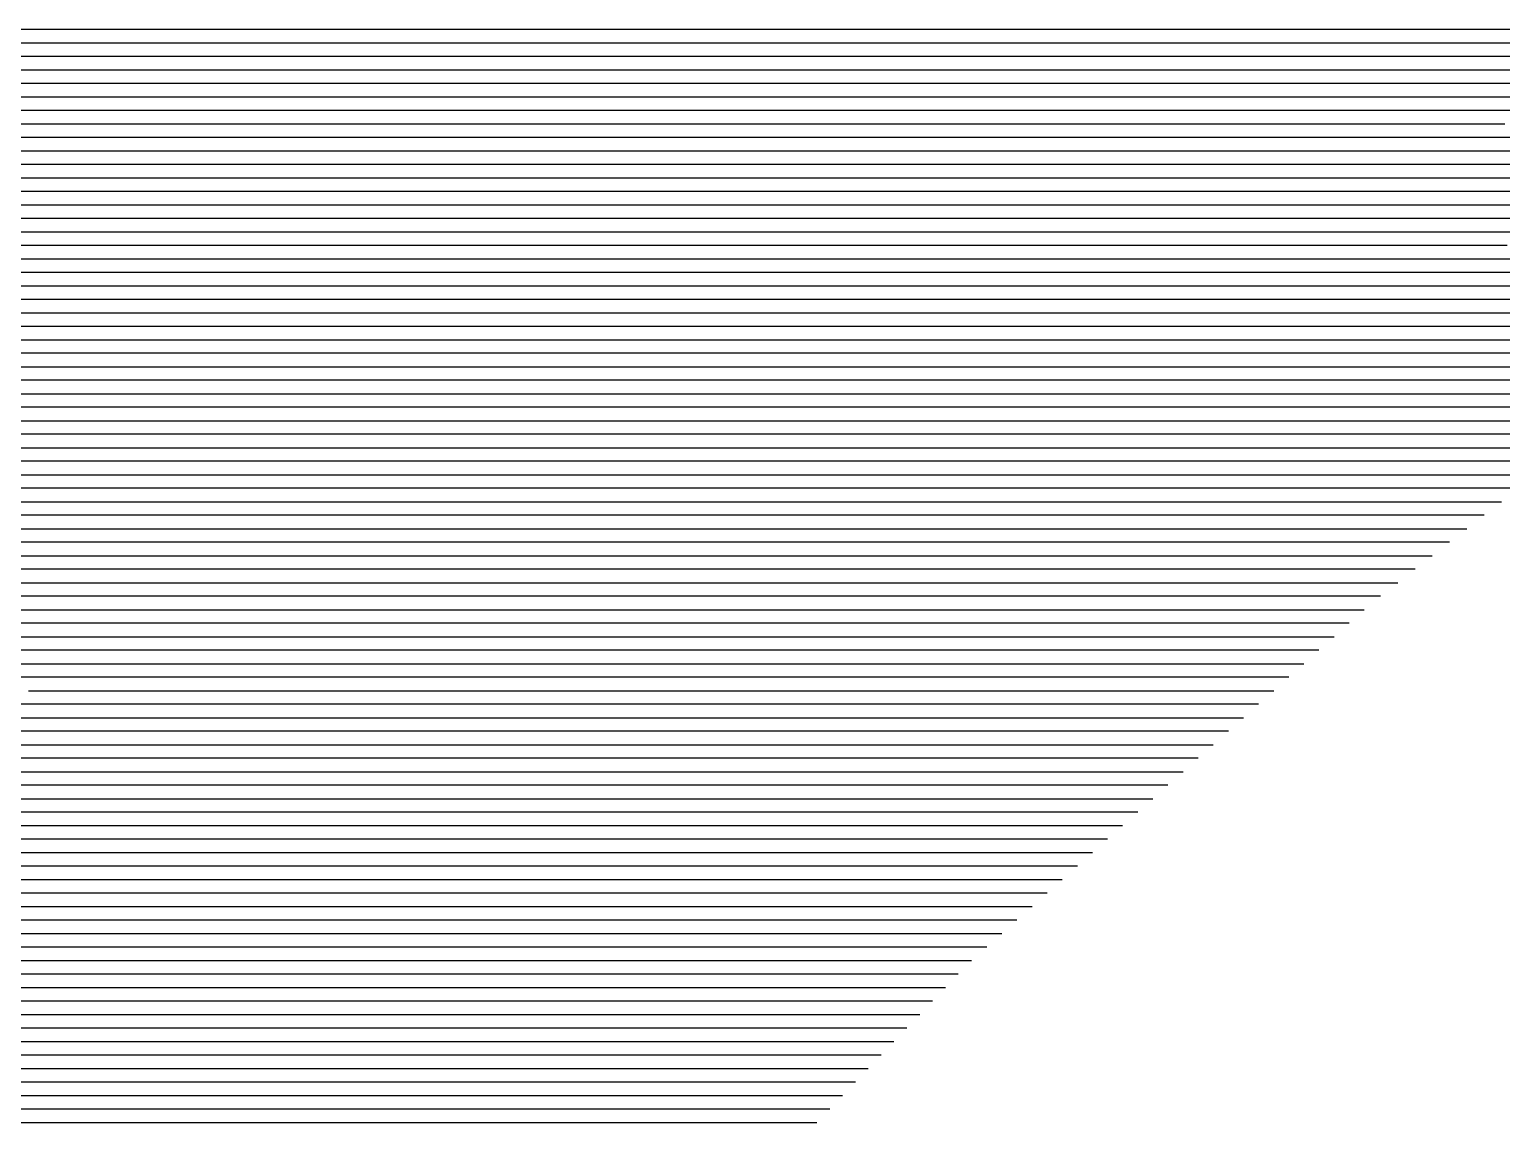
# Model space of a CAD drawing. Header units: metres. Extents: x -6.9 to 6.9, y -7 to 7.
# Drawn here: x -4.05 to -2.959, y 3.5 to 4.31 of the extents above; entities that cross this region are included whole.
import ezdxf

# ---------------------------------------------------------------- set-up
doc = ezdxf.new("R2010")
doc.units = ezdxf.units.M

msp = doc.modelspace()

# ---------------------------------------------------------------- linework, layer by layer
for p, q in [((-3.868715, 4.309597, -0.98998), (-4.23428, 4.309597, -1.047946)), ((-3.530095, 4.309597, -0.935047), (-3.868715, 4.309597, -0.98998)), ((-3.334811, 4.309597, -0.903892), (-3.530095, 4.309597, -0.935047)), ((-3.091391, 4.309597, -0.864089), (-3.334811, 4.309597, -0.903892)), ((-2.9903, 4.309597, -0.847875), (-3.091391, 4.309597, -0.864089)), ((-2.739165, 4.309597, -0.806532), (-2.9903, 4.309597, -0.847875)), ((-4.221562, 4.299597, -1.045485), (-3.861278, 4.299597, -0.988357)), ((-3.861278, 4.299597, -0.988357), (-3.518923, 4.299597, -0.932818)), ((-3.518923, 4.299597, -0.932818), (-3.328233, 4.299597, -0.902396)), ((-3.328233, 4.299597, -0.902396), (-3.082846, 4.299597, -0.862271)), ((-3.082846, 4.299597, -0.862271), (-2.985473, 4.299597, -0.846654)), ((-2.985473, 4.299597, -0.846654), (-2.732706, 4.299597, -0.805042)), ((-3.853841, 4.289597, -0.986733), (-4.208843, 4.289597, -1.043024)), ((-3.50775, 4.289597, -0.930589), (-3.853841, 4.289597, -0.986733)), ((-3.321655, 4.289597, -0.9009), (-3.50775, 4.289597, -0.930589)), ((-3.074301, 4.289597, -0.860454), (-3.321655, 4.289597, -0.9009)), ((-2.980647, 4.289597, -0.845432), (-3.074301, 4.289597, -0.860454)), ((-2.726247, 4.289597, -0.803552), (-2.980647, 4.289597, -0.845432)), ((-4.196124, 4.279597, -1.040564), (-3.846404, 4.279597, -0.98511)), ((-3.846404, 4.279597, -0.98511), (-3.496578, 4.279597, -0.92836)), ((-3.496578, 4.279597, -0.92836), (-3.315076, 4.279597, -0.899404)), ((-3.315076, 4.279597, -0.899404), (-3.065756, 4.279597, -0.858636)), ((-3.065756, 4.279597, -0.858636), (-2.97582, 4.279597, -0.844211)), ((-2.97582, 4.279597, -0.844211), (-2.719787, 4.279597, -0.802062)), ((-3.838967, 4.269597, -0.983487), (-4.183406, 4.269597, -1.038103)), ((-3.485406, 4.269597, -0.926131), (-3.838967, 4.269597, -0.983487)), ((-3.308498, 4.269597, -0.897908), (-3.485406, 4.269597, -0.926131)), ((-3.057212, 4.269597, -0.856818), (-3.308498, 4.269597, -0.897908)), ((-2.970994, 4.269597, -0.84299), (-3.057212, 4.269597, -0.856818)), ((-2.713328, 4.269597, -0.800572), (-2.970994, 4.269597, -0.84299)), ((-4.170687, 4.259597, -1.035643), (-3.83153, 4.259597, -0.981864)), ((-3.83153, 4.259597, -0.981864), (-3.474234, 4.259597, -0.923902)), ((-3.474234, 4.259597, -0.923902), (-3.30192, 4.259597, -0.896411)), ((-3.30192, 4.259597, -0.896411), (-3.048667, 4.259597, -0.855001)), ((-3.048667, 4.259597, -0.855001), (-2.966167, 4.259597, -0.841768)), ((-2.966167, 4.259597, -0.841768), (-2.706868, 4.259597, -0.799081)), ((-3.824093, 4.249597, -0.980241), (-4.157968, 4.249597, -1.033182)), ((-3.463062, 4.249597, -0.921673), (-3.824093, 4.249597, -0.980241)), ((-3.295341, 4.249597, -0.894915), (-3.463062, 4.249597, -0.921673)), ((-3.040122, 4.249597, -0.853183), (-3.295341, 4.249597, -0.894915)), ((-2.961341, 4.249597, -0.840547), (-3.040122, 4.249597, -0.853183)), ((-2.700409, 4.249597, -0.797591), (-2.961341, 4.249597, -0.840547)), ((-4.14525, 4.239597, -1.030722), (-3.816656, 4.239597, -0.978618)), ((-3.816656, 4.239597, -0.978618), (-3.45189, 4.239597, -0.919444)), ((-3.45189, 4.239597, -0.919444), (-3.288763, 4.239597, -0.893419)), ((-3.288763, 4.239597, -0.893419), (-3.031577, 4.239597, -0.851365)), ((-3.031577, 4.239597, -0.851365), (-2.956515, 4.239597, -0.839326)), ((-3.809219, 4.229597, -0.976995), (-4.132531, 4.229597, -1.028261)), ((-3.440718, 4.229597, -0.917215), (-3.809219, 4.229597, -0.976995)), ((-3.282185, 4.229597, -0.891923), (-3.440718, 4.229597, -0.917215)), ((-3.023033, 4.229597, -0.849547), (-3.282185, 4.229597, -0.891923)), ((-2.951688, 4.229597, -0.838104), (-3.023033, 4.229597, -0.849547)), ((-4.119813, 4.219597, -1.0258), (-3.801783, 4.219597, -0.975372)), ((-3.801783, 4.219597, -0.975372), (-3.429545, 4.219597, -0.914986)), ((-3.429545, 4.219597, -0.914986), (-3.275606, 4.219597, -0.890427)), ((-3.275606, 4.219597, -0.890427), (-3.014488, 4.219597, -0.84773)), ((-3.014488, 4.219597, -0.84773), (-2.946862, 4.219597, -0.836883)), ((-3.794346, 4.209597, -0.973749), (-4.107094, 4.209597, -1.02334)), ((-3.418373, 4.209597, -0.912757), (-3.794346, 4.209597, -0.973749)), ((-3.269028, 4.209597, -0.888931), (-3.418373, 4.209597, -0.912757)), ((-3.005943, 4.209597, -0.845912), (-3.269028, 4.209597, -0.888931)), ((-2.942035, 4.209597, -0.835662), (-3.005943, 4.209597, -0.845912)), ((-4.094375, 4.199597, -1.020879), (-3.786909, 4.199597, -0.972126)), ((-3.779472, 4.189597, -0.970503), (-4.081657, 4.189597, -1.018419)), ((-3.786909, 4.199597, -0.972126), (-3.407201, 4.199597, -0.910528)), ((-3.396029, 4.189597, -0.908299), (-3.779472, 4.189597, -0.970503)), ((-3.407201, 4.199597, -0.910528), (-3.262449, 4.199597, -0.887434)), ((-3.255871, 4.189597, -0.885938), (-3.396029, 4.189597, -0.908299)), ((-3.262449, 4.199597, -0.887434), (-2.997398, 4.199597, -0.844094)), ((-2.988853, 4.189597, -0.842277), (-3.255871, 4.189597, -0.885938)), ((-2.997398, 4.199597, -0.844094), (-2.937209, 4.199597, -0.83444)), ((-2.932382, 4.189597, -0.833219), (-2.988853, 4.189597, -0.842277)), ((-4.068938, 4.179597, -1.015958), (-3.772035, 4.179597, -0.968879)), ((-3.772035, 4.179597, -0.968879), (-3.384857, 4.179597, -0.906069)), ((-3.384857, 4.179597, -0.906069), (-3.249293, 4.179597, -0.884442)), ((-3.249293, 4.179597, -0.884442), (-2.980309, 4.179597, -0.840459)), ((-2.980309, 4.179597, -0.840459), (-2.927556, 4.179597, -0.831998)), ((-3.764598, 4.169597, -0.967256), (-4.056219, 4.169597, -1.013497)), ((-3.373685, 4.169597, -0.90384), (-3.764598, 4.169597, -0.967256)), ((-3.242714, 4.169597, -0.882946), (-3.373685, 4.169597, -0.90384)), ((-2.971764, 4.169597, -0.838641), (-3.242714, 4.169597, -0.882946)), ((-2.922729, 4.169597, -0.830776), (-2.971764, 4.169597, -0.838641)), ((-4.337762, 4.159597, -1.058372), (-4.043501, 4.159597, -1.011037)), ((-4.043501, 4.159597, -1.011037), (-3.757161, 4.159597, -0.965633)), ((-3.757161, 4.159597, -0.965633), (-3.362512, 4.159597, -0.901611)), ((-3.362512, 4.159597, -0.901611), (-3.236136, 4.159597, -0.88145)), ((-3.236136, 4.159597, -0.88145), (-2.963219, 4.159597, -0.836823)), ((-2.963219, 4.159597, -0.836823), (-2.917903, 4.159597, -0.829555)), ((-4.030782, 4.149597, -1.008576), (-4.329317, 4.149597, -1.056599)), ((-3.749724, 4.149597, -0.96401), (-4.030782, 4.149597, -1.008576)), ((-3.35134, 4.149597, -0.899382), (-3.749724, 4.149597, -0.96401)), ((-3.229558, 4.149597, -0.879954), (-3.35134, 4.149597, -0.899382)), ((-2.954674, 4.149597, -0.835006), (-3.229558, 4.149597, -0.879954)), ((-4.320871, 4.139597, -1.054826), (-4.018063, 4.139597, -1.006116)), ((-4.018063, 4.139597, -1.006116), (-3.742288, 4.139597, -0.962387)), ((-3.742288, 4.139597, -0.962387), (-3.340168, 4.139597, -0.897153)), ((-3.340168, 4.139597, -0.897153), (-3.222979, 4.139597, -0.878457)), ((-3.222979, 4.139597, -0.878457), (-2.94613, 4.139597, -0.833188)), ((-4.005345, 4.129597, -1.003655), (-4.312426, 4.129597, -1.053053)), ((-3.734851, 4.129597, -0.960764), (-4.005345, 4.129597, -1.003655)), ((-3.328996, 4.129597, -0.894924), (-3.734851, 4.129597, -0.960764)), ((-3.216401, 4.129597, -0.876961), (-3.328996, 4.129597, -0.894924)), ((-2.937585, 4.129597, -0.83137), (-3.216401, 4.129597, -0.876961)), ((-4.303981, 4.119597, -1.05128), (-3.992626, 4.119597, -1.001194)), ((-3.992626, 4.119597, -1.001194), (-3.727414, 4.119597, -0.959141)), ((-3.727414, 4.119597, -0.959141), (-3.317824, 4.119597, -0.892695)), ((-3.317824, 4.119597, -0.892695), (-3.209823, 4.119597, -0.875465)), ((-3.209823, 4.119597, -0.875465), (-2.92904, 4.119597, -0.829553)), ((-3.979908, 4.109597, -0.998734), (-4.295536, 4.109597, -1.049506)), ((-3.719977, 4.109597, -0.957518), (-3.979908, 4.109597, -0.998734)), ((-3.306652, 4.109597, -0.890466), (-3.719977, 4.109597, -0.957518)), ((-3.203244, 4.109597, -0.873969), (-3.306652, 4.109597, -0.890466)), ((-2.920495, 4.109597, -0.827735), (-3.203244, 4.109597, -0.873969)), ((-4.28709, 4.099597, -1.047733), (-3.967189, 4.099597, -0.996273)), ((-3.967189, 4.099597, -0.996273), (-3.71254, 4.099597, -0.955895)), ((-3.71254, 4.099597, -0.955895), (-3.29548, 4.099597, -0.888237)), ((-3.29548, 4.099597, -0.888237), (-3.196666, 4.099597, -0.872473)), ((-3.196666, 4.099597, -0.872473), (-2.911951, 4.099597, -0.825917)), ((-3.95447, 4.089597, -0.993813), (-4.278645, 4.089597, -1.04596)), ((-3.705103, 4.089597, -0.954272), (-3.95447, 4.089597, -0.993813)), ((-3.284307, 4.089597, -0.886008), (-3.705103, 4.089597, -0.954272)), ((-3.190088, 4.089597, -0.870977), (-3.284307, 4.089597, -0.886008)), ((-2.903406, 4.089597, -0.8241), (-3.190088, 4.089597, -0.870977)), ((-4.2702, 4.079597, -1.044187), (-3.941752, 4.079597, -0.991352)), ((-3.929033, 4.069597, -0.988892), (-4.261755, 4.069597, -1.042414)), ((-3.941752, 4.079597, -0.991352), (-3.697666, 4.079597, -0.952649)), ((-3.690229, 4.069597, -0.951025), (-3.929033, 4.069597, -0.988892)), ((-3.697666, 4.079597, -0.952649), (-3.273135, 4.079597, -0.883779)), ((-3.261963, 4.069597, -0.88155), (-3.690229, 4.069597, -0.951025)), ((-3.273135, 4.079597, -0.883779), (-3.183509, 4.079597, -0.86948)), ((-3.176931, 4.069597, -0.867984), (-3.261963, 4.069597, -0.88155)), ((-3.183509, 4.079597, -0.86948), (-2.894861, 4.079597, -0.822282)), ((-2.886316, 4.069597, -0.820464), (-3.176931, 4.069597, -0.867984)), ((-4.253309, 4.059597, -1.040641), (-3.916314, 4.059597, -0.986431)), ((-3.916314, 4.059597, -0.986431), (-3.682792, 4.059597, -0.949402)), ((-3.682792, 4.059597, -0.949402), (-3.250791, 4.059597, -0.879321)), ((-3.250791, 4.059597, -0.879321), (-3.170353, 4.059597, -0.866488)), ((-3.170353, 4.059597, -0.866488), (-2.877771, 4.059597, -0.818646)), ((-3.903596, 4.049597, -0.98397), (-4.244864, 4.049597, -1.038867)), ((-3.675356, 4.049597, -0.947779), (-3.903596, 4.049597, -0.98397)), ((-3.239619, 4.049597, -0.877092), (-3.675356, 4.049597, -0.947779)), ((-3.163774, 4.049597, -0.864992), (-3.239619, 4.049597, -0.877092)), ((-2.869227, 4.049597, -0.816829), (-3.163774, 4.049597, -0.864992)), ((-4.236419, 4.039597, -1.037094), (-3.890877, 4.039597, -0.98151)), ((-3.890877, 4.039597, -0.98151), (-3.667919, 4.039597, -0.946156)), ((-3.667919, 4.039597, -0.946156), (-3.228447, 4.039597, -0.874863)), ((-3.228447, 4.039597, -0.874863), (-3.157196, 4.039597, -0.863496)), ((-3.157196, 4.039597, -0.863496), (-2.860682, 4.039597, -0.815011)), ((-3.878159, 4.029597, -0.979049), (-4.227974, 4.029597, -1.035321)), ((-3.660482, 4.029597, -0.944533), (-3.878159, 4.029597, -0.979049)), ((-3.217274, 4.029597, -0.872634), (-3.660482, 4.029597, -0.944533)), ((-3.150617, 4.029597, -0.862), (-3.217274, 4.029597, -0.872634)), ((-2.869481, 4.029597, -0.816029), (-3.150617, 4.029597, -0.862)), ((-4.219528, 4.019597, -1.033548), (-3.86544, 4.019597, -0.976589)), ((-3.86544, 4.019597, -0.976589), (-3.653045, 4.019597, -0.94291)), ((-3.653045, 4.019597, -0.94291), (-3.206102, 4.019597, -0.870405)), ((-3.206102, 4.019597, -0.870405), (-3.144039, 4.019597, -0.860504)), ((-3.144039, 4.019597, -0.860504), (-2.882278, 4.019597, -0.817701)), ((-3.852721, 4.009597, -0.974128), (-4.211083, 4.009597, -1.031775)), ((-3.645608, 4.009597, -0.941287), (-3.852721, 4.009597, -0.974128)), ((-3.19493, 4.009597, -0.868176), (-3.645608, 4.009597, -0.941287)), ((-3.137461, 4.009597, -0.859007), (-3.19493, 4.009597, -0.868176)), ((-2.895074, 4.009597, -0.819373), (-3.137461, 4.009597, -0.859007)), ((-4.202638, 3.999597, -1.030002), (-3.840003, 3.999597, -0.971667)), ((-3.840003, 3.999597, -0.971667), (-3.638171, 3.999597, -0.939664)), ((-3.638171, 3.999597, -0.939664), (-3.183758, 3.999597, -0.865947)), ((-3.183758, 3.999597, -0.865947), (-3.130882, 3.999597, -0.857511)), ((-3.130882, 3.999597, -0.857511), (-2.907871, 3.999597, -0.821045)), ((-3.827284, 3.989597, -0.969207), (-4.194193, 3.989597, -1.028228)), ((-3.630734, 3.989597, -0.938041), (-3.827284, 3.989597, -0.969207)), ((-3.172586, 3.989597, -0.863718), (-3.630734, 3.989597, -0.938041)), ((-3.124304, 3.989597, -0.856015), (-3.172586, 3.989597, -0.863718)), ((-2.920668, 3.989597, -0.822717), (-3.124304, 3.989597, -0.856015)), ((-4.185747, 3.979597, -1.026455), (-3.814565, 3.979597, -0.966746)), ((-3.814565, 3.979597, -0.966746), (-3.623297, 3.979597, -0.936418)), ((-3.623297, 3.979597, -0.936418), (-3.161414, 3.979597, -0.861489)), ((-3.161414, 3.979597, -0.861489), (-3.117726, 3.979597, -0.854519)), ((-3.117726, 3.979597, -0.854519), (-2.933465, 3.979597, -0.824389)), ((-3.801847, 3.969597, -0.964286), (-4.177302, 3.969597, -1.024682)), ((-3.61586, 3.969597, -0.934795), (-3.801847, 3.969597, -0.964286)), ((-3.150242, 3.969597, -0.85926), (-3.61586, 3.969597, -0.934795)), ((-3.111147, 3.969597, -0.853023), (-3.150242, 3.969597, -0.85926)), ((-2.946261, 3.969597, -0.826061), (-3.111147, 3.969597, -0.853023)), ((-4.168857, 3.959597, -1.022909), (-3.789128, 3.959597, -0.961825)), ((-3.77641, 3.949597, -0.959364), (-4.160412, 3.949597, -1.021136)), ((-3.789128, 3.959597, -0.961825), (-3.608424, 3.959597, -0.933172)), ((-3.600987, 3.949597, -0.931548), (-3.77641, 3.949597, -0.959364)), ((-3.608424, 3.959597, -0.933172), (-3.139069, 3.959597, -0.857031)), ((-3.127897, 3.949597, -0.854802), (-3.600987, 3.949597, -0.931548)), ((-3.139069, 3.959597, -0.857031), (-3.104569, 3.959597, -0.851527)), ((-3.097991, 3.949597, -0.85003), (-3.127897, 3.949597, -0.854802)), ((-3.104569, 3.959597, -0.851527), (-2.959058, 3.959597, -0.827733)), ((-2.971855, 3.949597, -0.829405), (-3.097991, 3.949597, -0.85003)), ((-4.151966, 3.939597, -1.019363), (-3.763691, 3.939597, -0.956904)), ((-3.763691, 3.939597, -0.956904), (-3.59355, 3.939597, -0.929925)), ((-3.59355, 3.939597, -0.929925), (-3.116725, 3.939597, -0.852573)), ((-3.116725, 3.939597, -0.852573), (-3.091412, 3.939597, -0.848534)), ((-3.091412, 3.939597, -0.848534), (-2.984652, 3.939597, -0.831077)), ((-3.750972, 3.929597, -0.954443), (-4.143521, 3.929597, -1.017589)), ((-3.586113, 3.929597, -0.928302), (-3.750972, 3.929597, -0.954443)), ((-3.105553, 3.929597, -0.850343), (-3.586113, 3.929597, -0.928302)), ((-3.084834, 3.929597, -0.847038), (-3.105553, 3.929597, -0.850343)), ((-2.997449, 3.929597, -0.832749), (-3.084834, 3.929597, -0.847038)), ((-4.135076, 3.919597, -1.015816), (-3.738254, 3.919597, -0.951983)), ((-3.738254, 3.919597, -0.951983), (-3.578676, 3.919597, -0.926679)), ((-3.578676, 3.919597, -0.926679), (-3.094381, 3.919597, -0.848114)), ((-3.094381, 3.919597, -0.848114), (-3.078256, 3.919597, -0.845542)), ((-3.078256, 3.919597, -0.845542), (-3.010245, 3.919597, -0.834421)), ((-3.725535, 3.909597, -0.949522), (-4.126631, 3.909597, -1.014043)), ((-3.571239, 3.909597, -0.925056), (-3.725535, 3.909597, -0.949522)), ((-3.083209, 3.909597, -0.845885), (-3.571239, 3.909597, -0.925056)), ((-3.071677, 3.909597, -0.844046), (-3.083209, 3.909597, -0.845885)), ((-3.023042, 3.909597, -0.836093), (-3.071677, 3.909597, -0.844046)), ((-4.118185, 3.899597, -1.01227), (-3.712816, 3.899597, -0.947062)), ((-3.712816, 3.899597, -0.947062), (-3.563802, 3.899597, -0.923433)), ((-3.563802, 3.899597, -0.923433), (-3.072036, 3.899597, -0.843656)), ((-3.072036, 3.899597, -0.843656), (-3.065099, 3.899597, -0.84255)), ((-3.065099, 3.899597, -0.84255), (-3.035839, 3.899597, -0.837765)), ((-3.700098, 3.889597, -0.944601), (-4.10974, 3.889597, -1.010497)), ((-3.556365, 3.889597, -0.92181), (-3.700098, 3.889597, -0.944601)), ((-3.060864, 3.889597, -0.841427), (-3.556365, 3.889597, -0.92181)), ((-3.058521, 3.889597, -0.841053), (-3.060864, 3.889597, -0.841427)), ((-3.048636, 3.889597, -0.839437), (-3.058521, 3.889597, -0.841053)), ((-4.101295, 3.879597, -1.008724), (-3.687379, 3.879597, -0.94214)), ((-3.687379, 3.879597, -0.94214), (-3.548928, 3.879597, -0.920187)), ((-3.548928, 3.879597, -0.920187), (-3.060646, 3.879597, -0.840975)), ((-3.674661, 3.869597, -0.93968), (-4.09285, 3.869597, -1.006951)), ((-3.541492, 3.869597, -0.918564), (-3.674661, 3.869597, -0.93968)), ((-3.071836, 3.869597, -0.842374), (-3.541492, 3.869597, -0.918564)), ((-4.084405, 3.859597, -1.005177), (-3.661942, 3.859597, -0.937219)), ((-3.661942, 3.859597, -0.937219), (-3.534055, 3.859597, -0.916941)), ((-3.534055, 3.859597, -0.916941), (-3.083027, 3.859597, -0.843773)), ((-3.649223, 3.849597, -0.934759), (-4.075959, 3.849597, -1.003404)), ((-3.526618, 3.849597, -0.915318), (-3.649223, 3.849597, -0.934759)), ((-3.094217, 3.849597, -0.845171), (-3.526618, 3.849597, -0.915318)), ((-4.067514, 3.839597, -1.001631), (-3.636505, 3.839597, -0.932298)), ((-3.623786, 3.829597, -0.929837), (-4.059069, 3.829597, -0.999858)), ((-3.636505, 3.839597, -0.932298), (-3.519181, 3.839597, -0.913694)), ((-3.511744, 3.829597, -0.912071), (-3.623786, 3.829597, -0.929837)), ((-3.519181, 3.839597, -0.913694), (-3.105408, 3.839597, -0.84657)), ((-3.116598, 3.829597, -0.847969), (-3.511744, 3.829597, -0.912071)), ((-4.050624, 3.819597, -0.998085), (-3.611067, 3.819597, -0.927377)), ((-3.611067, 3.819597, -0.927377), (-3.504307, 3.819597, -0.910448)), ((-3.504307, 3.819597, -0.910448), (-3.127789, 3.819597, -0.849368)), ((-4.042178, 3.809597, -0.996312), (-4.338501, 3.809597, -1.043044)), ((-3.598349, 3.809597, -0.924916), (-4.042178, 3.809597, -0.996312)), ((-3.49687, 3.809597, -0.908825), (-3.598349, 3.809597, -0.924916)), ((-3.13898, 3.809597, -0.850766), (-3.49687, 3.809597, -0.908825)), ((-4.323942, 3.799597, -1.040307), (-4.033733, 3.799597, -0.994538)), ((-4.033733, 3.799597, -0.994538), (-3.58563, 3.799597, -0.922456)), ((-3.58563, 3.799597, -0.922456), (-3.489433, 3.799597, -0.907202)), ((-3.489433, 3.799597, -0.907202), (-3.15017, 3.799597, -0.852165)), ((-4.025288, 3.789597, -0.992765), (-4.309383, 3.789597, -1.037569)), ((-3.572912, 3.789597, -0.919995), (-4.025288, 3.789597, -0.992765)), ((-3.481997, 3.789597, -0.905579), (-3.572912, 3.789597, -0.919995)), ((-3.161361, 3.789597, -0.853564), (-3.481997, 3.789597, -0.905579)), ((-4.294824, 3.779597, -1.034832), (-4.016843, 3.779597, -0.990992)), ((-4.016843, 3.779597, -0.990992), (-3.560193, 3.779597, -0.917534)), ((-3.560193, 3.779597, -0.917534), (-3.47456, 3.779597, -0.903956)), ((-3.47456, 3.779597, -0.903956), (-3.172551, 3.779597, -0.854963)), ((-4.008397, 3.769597, -0.989219), (-4.280265, 3.769597, -1.032095)), ((-3.547474, 3.769597, -0.915074), (-4.008397, 3.769597, -0.989219)), ((-3.467123, 3.769597, -0.902333), (-3.547474, 3.769597, -0.915074)), ((-3.183742, 3.769597, -0.856361), (-3.467123, 3.769597, -0.902333)), ((-4.265705, 3.759597, -1.029357), (-3.999952, 3.759597, -0.987446)), ((-3.999952, 3.759597, -0.987446), (-3.534756, 3.759597, -0.912613)), ((-3.534756, 3.759597, -0.912613), (-3.459686, 3.759597, -0.90071)), ((-3.459686, 3.759597, -0.90071), (-3.194932, 3.759597, -0.85776)), ((-3.991507, 3.749597, -0.985673), (-4.251146, 3.749597, -1.02662)), ((-3.522037, 3.749597, -0.910153), (-3.991507, 3.749597, -0.985673)), ((-3.452249, 3.749597, -0.899087), (-3.522037, 3.749597, -0.910153)), ((-3.206123, 3.749597, -0.859159), (-3.452249, 3.749597, -0.899087)), ((-4.236587, 3.739597, -1.023883), (-3.983062, 3.739597, -0.983899)), ((-3.983062, 3.739597, -0.983899), (-3.509318, 3.739597, -0.907692)), ((-3.509318, 3.739597, -0.907692), (-3.444812, 3.739597, -0.897464)), ((-3.444812, 3.739597, -0.897464), (-3.217314, 3.739597, -0.860558)), ((-3.974616, 3.729597, -0.982126), (-4.222028, 3.729597, -1.021145)), ((-3.4966, 3.729597, -0.905231), (-3.974616, 3.729597, -0.982126)), ((-3.437375, 3.729597, -0.895841), (-3.4966, 3.729597, -0.905231)), ((-3.228504, 3.729597, -0.861956), (-3.437375, 3.729597, -0.895841)), ((-4.207469, 3.719597, -1.018408), (-3.966171, 3.719597, -0.980353)), ((-3.957726, 3.709597, -0.97858), (-4.19291, 3.709597, -1.01567)), ((-3.966171, 3.719597, -0.980353), (-3.483881, 3.719597, -0.902771)), ((-3.471162, 3.709597, -0.90031), (-3.957726, 3.709597, -0.97858)), ((-3.483881, 3.719597, -0.902771), (-3.429938, 3.719597, -0.894217)), ((-3.422501, 3.709597, -0.892594), (-3.471162, 3.709597, -0.90031)), ((-3.429938, 3.719597, -0.894217), (-3.239695, 3.719597, -0.863355)), ((-3.250885, 3.709597, -0.864754), (-3.422501, 3.709597, -0.892594)), ((-4.178351, 3.699597, -1.012933), (-3.949281, 3.699597, -0.976807)), ((-3.949281, 3.699597, -0.976807), (-3.458444, 3.699597, -0.89785)), ((-3.458444, 3.699597, -0.89785), (-3.415065, 3.699597, -0.890971)), ((-3.415065, 3.699597, -0.890971), (-3.262076, 3.699597, -0.866153)), ((-3.940835, 3.689597, -0.975034), (-4.163792, 3.689597, -1.010196)), ((-3.445725, 3.689597, -0.895389), (-3.940835, 3.689597, -0.975034)), ((-3.407628, 3.689597, -0.889348), (-3.445725, 3.689597, -0.895389)), ((-3.273266, 3.689597, -0.867551), (-3.407628, 3.689597, -0.889348)), ((-4.149233, 3.679597, -1.007458), (-3.93239, 3.679597, -0.97326)), ((-3.93239, 3.679597, -0.97326), (-3.433007, 3.679597, -0.892929)), ((-3.433007, 3.679597, -0.892929), (-3.400191, 3.679597, -0.887725)), ((-3.400191, 3.679597, -0.887725), (-3.284457, 3.679597, -0.86895)), ((-3.923945, 3.669597, -0.971487), (-4.134674, 3.669597, -1.004721)), ((-3.420288, 3.669597, -0.890468), (-3.923945, 3.669597, -0.971487)), ((-3.392754, 3.669597, -0.886102), (-3.420288, 3.669597, -0.890468)), ((-3.295648, 3.669597, -0.870349), (-3.392754, 3.669597, -0.886102)), ((-4.120115, 3.659597, -1.001984), (-3.9155, 3.659597, -0.969714)), ((-3.9155, 3.659597, -0.969714), (-3.407569, 3.659597, -0.888007)), ((-3.407569, 3.659597, -0.888007), (-3.385317, 3.659597, -0.884479)), ((-3.385317, 3.659597, -0.884479), (-3.306838, 3.659597, -0.871748)), ((-3.907054, 3.649597, -0.967941), (-4.105556, 3.649597, -0.999246)), ((-3.394851, 3.649597, -0.885547), (-3.907054, 3.649597, -0.967941)), ((-3.37788, 3.649597, -0.882856), (-3.394851, 3.649597, -0.885547)), ((-3.318029, 3.649597, -0.873146), (-3.37788, 3.649597, -0.882856)), ((-4.090997, 3.639597, -0.996509), (-3.898609, 3.639597, -0.966168)), ((-3.898609, 3.639597, -0.966168), (-3.382132, 3.639597, -0.883086)), ((-3.382132, 3.639597, -0.883086), (-3.370443, 3.639597, -0.881233)), ((-3.370443, 3.639597, -0.881233), (-3.329219, 3.639597, -0.874545)), ((-3.890164, 3.629597, -0.964395), (-4.076438, 3.629597, -0.993772)), ((-3.369413, 3.629597, -0.880626), (-3.890164, 3.629597, -0.964395)), ((-3.363006, 3.629597, -0.87961), (-3.369413, 3.629597, -0.880626)), ((-3.34041, 3.629597, -0.875944), (-3.363006, 3.629597, -0.87961)), ((-4.061879, 3.619597, -0.991034), (-3.881719, 3.619597, -0.962621)), ((-3.881719, 3.619597, -0.962621), (-3.356695, 3.619597, -0.878165)), ((-3.356695, 3.619597, -0.878165), (-3.355569, 3.619597, -0.877987)), ((-3.355569, 3.619597, -0.877987), (-3.3516, 3.619597, -0.877343)), ((-4.04732, 3.609597, -0.988297), (-4.464498, 3.609597, -1.054872)), ((-3.873273, 3.609597, -0.960848), (-4.04732, 3.609597, -0.988297)), ((-3.361486, 3.609597, -0.878521), (-3.873273, 3.609597, -0.960848)), ((-4.454904, 3.599597, -1.052927), (-4.032761, 3.599597, -0.98556)), ((-4.018202, 3.589597, -0.982822), (-4.445311, 3.589597, -1.050982)), ((-4.032761, 3.599597, -0.98556), (-3.864828, 3.599597, -0.959075)), ((-3.856383, 3.589597, -0.957302), (-4.018202, 3.589597, -0.982822)), ((-3.864828, 3.599597, -0.959075), (-3.371019, 3.599597, -0.87964)), ((-3.380551, 3.589597, -0.880759), (-3.856383, 3.589597, -0.957302)), ((-4.435718, 3.579597, -1.049037), (-4.003643, 3.579597, -0.980085)), ((-4.003643, 3.579597, -0.980085), (-3.847938, 3.579597, -0.955529)), ((-3.847938, 3.579597, -0.955529), (-3.390083, 3.579597, -0.881877)), ((-3.989084, 3.569597, -0.977347), (-4.426124, 3.569597, -1.047092)), ((-3.839493, 3.569597, -0.953756), (-3.989084, 3.569597, -0.977347)), ((-3.399616, 3.569597, -0.882996), (-3.839493, 3.569597, -0.953756)), ((-4.416531, 3.559597, -1.045147), (-3.974525, 3.559597, -0.97461)), ((-3.974525, 3.559597, -0.97461), (-3.831047, 3.559597, -0.951982)), ((-3.831047, 3.559597, -0.951982), (-3.409148, 3.559597, -0.884115)), ((-3.959966, 3.549597, -0.971873), (-4.406938, 3.549597, -1.043202)), ((-3.822602, 3.549597, -0.950209), (-3.959966, 3.549597, -0.971873)), ((-3.418681, 3.549597, -0.885234), (-3.822602, 3.549597, -0.950209)), ((-4.397344, 3.539597, -1.041257), (-3.945407, 3.539597, -0.969135)), ((-3.945407, 3.539597, -0.969135), (-3.814157, 3.539597, -0.948436)), ((-3.814157, 3.539597, -0.948436), (-3.428213, 3.539597, -0.886352)), ((-3.930848, 3.529597, -0.966398), (-4.387751, 3.529597, -1.039312)), ((-3.805712, 3.529597, -0.946663), (-3.930848, 3.529597, -0.966398)), ((-3.437745, 3.529597, -0.887471), (-3.805712, 3.529597, -0.946663)), ((-4.378157, 3.519597, -1.037367), (-3.916289, 3.519597, -0.963661)), ((-3.916289, 3.519597, -0.963661), (-3.797266, 3.519597, -0.94489)), ((-3.797266, 3.519597, -0.94489), (-3.447278, 3.519597, -0.88859)), ((-3.90173, 3.509597, -0.960923), (-4.368564, 3.509597, -1.035422)), ((-3.788821, 3.509597, -0.943117), (-3.90173, 3.509597, -0.960923)), ((-3.45681, 3.509597, -0.889709), (-3.788821, 3.509597, -0.943117)), ((-4.358971, 3.499597, -1.033477), (-3.887171, 3.499597, -0.958186)), ((-3.887171, 3.499597, -0.958186), (-3.780376, 3.499597, -0.941343)), ((-3.780376, 3.499597, -0.941343), (-3.466343, 3.499597, -0.890827))]:
    msp.add_line(p, q)

doc.saveas('drawing.dxf')
